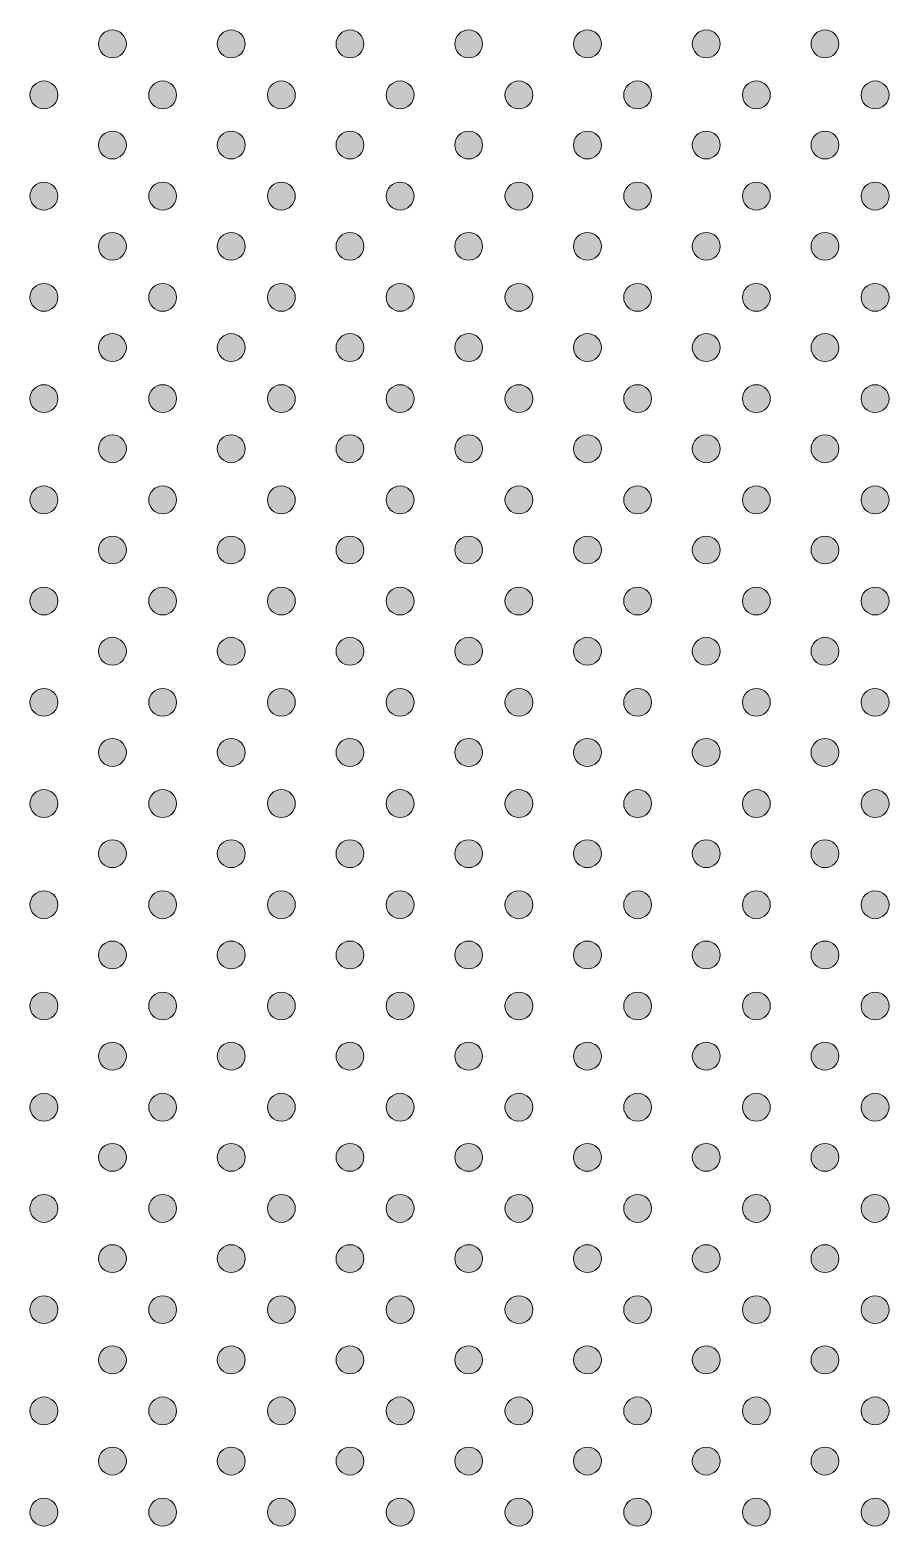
# Model space of a CAD drawing. Header units: millimetres. Extents: x 99 to 130, y -131 to 89.
# Drawn here: x 99.5 to 130.5, y -131.1 to -77.1 of the extents above; entities that cross this region are included whole.
import ezdxf

# ---------------------------------------------------------------- set-up
doc = ezdxf.new("R2010")
doc.units = ezdxf.units.MM
doc.header["$MEASUREMENT"] = 0
doc.layers.add('Livello 1', color=7, linetype='Continuous', lineweight=0)

msp = doc.modelspace()

# ---------------------------------------------------------------- hatches: boundary and pattern name
at = {"layer": 'Livello 1', "true_color": 0x000000, "transparency": 33554687}
h = msp.add_hatch(color=18, dxfattribs=at)
h.dxf.hatch_style = 2
edge = h.paths.add_edge_path()
edge.add_arc((102.454, -77.632), 0.502, 0, 360)
h = msp.add_hatch(color=18, dxfattribs=at)
h.dxf.hatch_style = 2
edge = h.paths.add_edge_path()
edge.add_arc((106.736, -77.632), 0.502, 0, 360)
h = msp.add_hatch(color=18, dxfattribs=at)
h.dxf.hatch_style = 2
edge = h.paths.add_edge_path()
edge.add_arc((111.018, -77.632), 0.502, 0, 360)
h = msp.add_hatch(color=18, dxfattribs=at)
h.dxf.hatch_style = 2
edge = h.paths.add_edge_path()
edge.add_arc((115.3, -77.632), 0.502, 0, 360)
h = msp.add_hatch(color=18, dxfattribs=at)
h.dxf.hatch_style = 2
edge = h.paths.add_edge_path()
edge.add_arc((119.583, -77.632), 0.502, 0, 360)
h = msp.add_hatch(color=18, dxfattribs=at)
h.dxf.hatch_style = 2
edge = h.paths.add_edge_path()
edge.add_arc((123.865, -77.632), 0.502, 0, 360)
h = msp.add_hatch(color=18, dxfattribs=at)
h.dxf.hatch_style = 2
edge = h.paths.add_edge_path()
edge.add_arc((128.147, -77.632), 0.502, 0, 360)
h = msp.add_hatch(color=18, dxfattribs=at)
h.dxf.hatch_style = 2
edge = h.paths.add_edge_path()
edge.add_arc((99.981, -79.474), 0.502, 0, 360)
h = msp.add_hatch(color=18, dxfattribs=at)
h.dxf.hatch_style = 2
edge = h.paths.add_edge_path()
edge.add_arc((104.263, -79.474), 0.502, 0, 360)
h = msp.add_hatch(color=18, dxfattribs=at)
h.dxf.hatch_style = 2
edge = h.paths.add_edge_path()
edge.add_arc((108.546, -79.474), 0.502, 0, 360)
h = msp.add_hatch(color=18, dxfattribs=at)
h.dxf.hatch_style = 2
edge = h.paths.add_edge_path()
edge.add_arc((112.828, -79.474), 0.502, 0, 360)
h = msp.add_hatch(color=18, dxfattribs=at)
h.dxf.hatch_style = 2
edge = h.paths.add_edge_path()
edge.add_arc((117.11, -79.474), 0.502, 0, 360)
h = msp.add_hatch(color=18, dxfattribs=at)
h.dxf.hatch_style = 2
edge = h.paths.add_edge_path()
edge.add_arc((121.392, -79.474), 0.502, 0, 360)
h = msp.add_hatch(color=18, dxfattribs=at)
h.dxf.hatch_style = 2
edge = h.paths.add_edge_path()
edge.add_arc((125.674, -79.474), 0.502, 0, 360)
h = msp.add_hatch(color=18, dxfattribs=at)
h.dxf.hatch_style = 2
edge = h.paths.add_edge_path()
edge.add_arc((129.956, -79.474), 0.502, 0, 360)
h = msp.add_hatch(color=18, dxfattribs=at)
h.dxf.hatch_style = 2
edge = h.paths.add_edge_path()
edge.add_arc((102.454, -81.283), 0.502, 0, 360)
h = msp.add_hatch(color=18, dxfattribs=at)
h.dxf.hatch_style = 2
edge = h.paths.add_edge_path()
edge.add_arc((106.736, -81.283), 0.502, 0, 360)
h = msp.add_hatch(color=18, dxfattribs=at)
h.dxf.hatch_style = 2
edge = h.paths.add_edge_path()
edge.add_arc((111.018, -81.283), 0.502, 0, 360)
h = msp.add_hatch(color=18, dxfattribs=at)
h.dxf.hatch_style = 2
edge = h.paths.add_edge_path()
edge.add_arc((115.3, -81.283), 0.502, 0, 360)
h = msp.add_hatch(color=18, dxfattribs=at)
h.dxf.hatch_style = 2
edge = h.paths.add_edge_path()
edge.add_arc((119.583, -81.283), 0.502, 0, 360)
h = msp.add_hatch(color=18, dxfattribs=at)
h.dxf.hatch_style = 2
edge = h.paths.add_edge_path()
edge.add_arc((123.865, -81.283), 0.502, 0, 360)
h = msp.add_hatch(color=18, dxfattribs=at)
h.dxf.hatch_style = 2
edge = h.paths.add_edge_path()
edge.add_arc((128.147, -81.283), 0.502, 0, 360)
h = msp.add_hatch(color=18, dxfattribs=at)
h.dxf.hatch_style = 2
edge = h.paths.add_edge_path()
edge.add_arc((99.981, -83.125), 0.502, 0, 360)
h = msp.add_hatch(color=18, dxfattribs=at)
h.dxf.hatch_style = 2
edge = h.paths.add_edge_path()
edge.add_arc((104.263, -83.125), 0.502, 0, 360)
h = msp.add_hatch(color=18, dxfattribs=at)
h.dxf.hatch_style = 2
edge = h.paths.add_edge_path()
edge.add_arc((108.546, -83.125), 0.502, 0, 360)
h = msp.add_hatch(color=18, dxfattribs=at)
h.dxf.hatch_style = 2
edge = h.paths.add_edge_path()
edge.add_arc((112.828, -83.125), 0.502, 0, 360)
h = msp.add_hatch(color=18, dxfattribs=at)
h.dxf.hatch_style = 2
edge = h.paths.add_edge_path()
edge.add_arc((117.11, -83.125), 0.502, 0, 360)
h = msp.add_hatch(color=18, dxfattribs=at)
h.dxf.hatch_style = 2
edge = h.paths.add_edge_path()
edge.add_arc((121.392, -83.125), 0.502, 0, 360)
h = msp.add_hatch(color=18, dxfattribs=at)
h.dxf.hatch_style = 2
edge = h.paths.add_edge_path()
edge.add_arc((125.674, -83.125), 0.502, 0, 360)
h = msp.add_hatch(color=18, dxfattribs=at)
h.dxf.hatch_style = 2
edge = h.paths.add_edge_path()
edge.add_arc((129.956, -83.125), 0.502, 0, 360)
h = msp.add_hatch(color=18, dxfattribs=at)
h.dxf.hatch_style = 2
edge = h.paths.add_edge_path()
edge.add_arc((102.454, -84.934), 0.502, 0, 360)
h = msp.add_hatch(color=18, dxfattribs=at)
h.dxf.hatch_style = 2
edge = h.paths.add_edge_path()
edge.add_arc((106.736, -84.934), 0.502, 0, 360)
h = msp.add_hatch(color=18, dxfattribs=at)
h.dxf.hatch_style = 2
edge = h.paths.add_edge_path()
edge.add_arc((111.018, -84.934), 0.502, 0, 360)
h = msp.add_hatch(color=18, dxfattribs=at)
h.dxf.hatch_style = 2
edge = h.paths.add_edge_path()
edge.add_arc((115.3, -84.934), 0.502, 0, 360)
h = msp.add_hatch(color=18, dxfattribs=at)
h.dxf.hatch_style = 2
edge = h.paths.add_edge_path()
edge.add_arc((119.583, -84.934), 0.502, 0, 360)
h = msp.add_hatch(color=18, dxfattribs=at)
h.dxf.hatch_style = 2
edge = h.paths.add_edge_path()
edge.add_arc((123.865, -84.934), 0.502, 0, 360)
h = msp.add_hatch(color=18, dxfattribs=at)
h.dxf.hatch_style = 2
edge = h.paths.add_edge_path()
edge.add_arc((128.147, -84.934), 0.502, 0, 360)
h = msp.add_hatch(color=18, dxfattribs=at)
h.dxf.hatch_style = 2
edge = h.paths.add_edge_path()
edge.add_arc((99.981, -86.776), 0.502, 0, 360)
h = msp.add_hatch(color=18, dxfattribs=at)
h.dxf.hatch_style = 2
edge = h.paths.add_edge_path()
edge.add_arc((104.263, -86.776), 0.502, 0, 360)
h = msp.add_hatch(color=18, dxfattribs=at)
h.dxf.hatch_style = 2
edge = h.paths.add_edge_path()
edge.add_arc((108.546, -86.776), 0.502, 0, 360)
h = msp.add_hatch(color=18, dxfattribs=at)
h.dxf.hatch_style = 2
edge = h.paths.add_edge_path()
edge.add_arc((112.828, -86.776), 0.502, 0, 360)
h = msp.add_hatch(color=18, dxfattribs=at)
h.dxf.hatch_style = 2
edge = h.paths.add_edge_path()
edge.add_arc((117.11, -86.776), 0.502, 0, 360)
h = msp.add_hatch(color=18, dxfattribs=at)
h.dxf.hatch_style = 2
edge = h.paths.add_edge_path()
edge.add_arc((121.392, -86.776), 0.502, 0, 360)
h = msp.add_hatch(color=18, dxfattribs=at)
h.dxf.hatch_style = 2
edge = h.paths.add_edge_path()
edge.add_arc((125.674, -86.776), 0.502, 0, 360)
h = msp.add_hatch(color=18, dxfattribs=at)
h.dxf.hatch_style = 2
edge = h.paths.add_edge_path()
edge.add_arc((129.956, -86.776), 0.502, 0, 360)
h = msp.add_hatch(color=18, dxfattribs=at)
h.dxf.hatch_style = 2
edge = h.paths.add_edge_path()
edge.add_arc((102.454, -88.585), 0.502, 0, 360)
h = msp.add_hatch(color=18, dxfattribs=at)
h.dxf.hatch_style = 2
edge = h.paths.add_edge_path()
edge.add_arc((106.736, -88.585), 0.502, 0, 360)
h = msp.add_hatch(color=18, dxfattribs=at)
h.dxf.hatch_style = 2
edge = h.paths.add_edge_path()
edge.add_arc((111.018, -88.585), 0.502, 0, 360)
h = msp.add_hatch(color=18, dxfattribs=at)
h.dxf.hatch_style = 2
edge = h.paths.add_edge_path()
edge.add_arc((115.3, -88.585), 0.502, 0, 360)
h = msp.add_hatch(color=18, dxfattribs=at)
h.dxf.hatch_style = 2
edge = h.paths.add_edge_path()
edge.add_arc((119.583, -88.585), 0.502, 0, 360)
h = msp.add_hatch(color=18, dxfattribs=at)
h.dxf.hatch_style = 2
edge = h.paths.add_edge_path()
edge.add_arc((123.865, -88.585), 0.502, 0, 360)
h = msp.add_hatch(color=18, dxfattribs=at)
h.dxf.hatch_style = 2
edge = h.paths.add_edge_path()
edge.add_arc((128.147, -88.585), 0.502, 0, 360)
h = msp.add_hatch(color=18, dxfattribs=at)
h.dxf.hatch_style = 2
edge = h.paths.add_edge_path()
edge.add_arc((99.981, -90.427), 0.502, 0, 360)
h = msp.add_hatch(color=18, dxfattribs=at)
h.dxf.hatch_style = 2
edge = h.paths.add_edge_path()
edge.add_arc((104.263, -90.427), 0.502, 0, 360)
h = msp.add_hatch(color=18, dxfattribs=at)
h.dxf.hatch_style = 2
edge = h.paths.add_edge_path()
edge.add_arc((108.546, -90.427), 0.502, 0, 360)
h = msp.add_hatch(color=18, dxfattribs=at)
h.dxf.hatch_style = 2
edge = h.paths.add_edge_path()
edge.add_arc((112.828, -90.427), 0.502, 0, 360)
h = msp.add_hatch(color=18, dxfattribs=at)
h.dxf.hatch_style = 2
edge = h.paths.add_edge_path()
edge.add_arc((117.11, -90.427), 0.502, 0, 360)
h = msp.add_hatch(color=18, dxfattribs=at)
h.dxf.hatch_style = 2
edge = h.paths.add_edge_path()
edge.add_arc((121.392, -90.427), 0.502, 0, 360)
h = msp.add_hatch(color=18, dxfattribs=at)
h.dxf.hatch_style = 2
edge = h.paths.add_edge_path()
edge.add_arc((125.674, -90.427), 0.502, 0, 360)
h = msp.add_hatch(color=18, dxfattribs=at)
h.dxf.hatch_style = 2
edge = h.paths.add_edge_path()
edge.add_arc((129.956, -90.427), 0.502, 0, 360)
h = msp.add_hatch(color=18, dxfattribs=at)
h.dxf.hatch_style = 2
edge = h.paths.add_edge_path()
edge.add_arc((102.454, -92.236), 0.502, 0, 360)
h = msp.add_hatch(color=18, dxfattribs=at)
h.dxf.hatch_style = 2
edge = h.paths.add_edge_path()
edge.add_arc((106.736, -92.236), 0.502, 0, 360)
h = msp.add_hatch(color=18, dxfattribs=at)
h.dxf.hatch_style = 2
edge = h.paths.add_edge_path()
edge.add_arc((111.018, -92.236), 0.502, 0, 360)
h = msp.add_hatch(color=18, dxfattribs=at)
h.dxf.hatch_style = 2
edge = h.paths.add_edge_path()
edge.add_arc((115.3, -92.236), 0.502, 0, 360)
h = msp.add_hatch(color=18, dxfattribs=at)
h.dxf.hatch_style = 2
edge = h.paths.add_edge_path()
edge.add_arc((119.583, -92.236), 0.502, 0, 360)
h = msp.add_hatch(color=18, dxfattribs=at)
h.dxf.hatch_style = 2
edge = h.paths.add_edge_path()
edge.add_arc((123.865, -92.236), 0.502, 0, 360)
h = msp.add_hatch(color=18, dxfattribs=at)
h.dxf.hatch_style = 2
edge = h.paths.add_edge_path()
edge.add_arc((128.147, -92.236), 0.502, 0, 360)
h = msp.add_hatch(color=18, dxfattribs=at)
h.dxf.hatch_style = 2
edge = h.paths.add_edge_path()
edge.add_arc((99.981, -94.078), 0.502, 0, 360)
h = msp.add_hatch(color=18, dxfattribs=at)
h.dxf.hatch_style = 2
edge = h.paths.add_edge_path()
edge.add_arc((104.263, -94.078), 0.502, 0, 360)
h = msp.add_hatch(color=18, dxfattribs=at)
h.dxf.hatch_style = 2
edge = h.paths.add_edge_path()
edge.add_arc((108.546, -94.078), 0.502, 0, 360)
h = msp.add_hatch(color=18, dxfattribs=at)
h.dxf.hatch_style = 2
edge = h.paths.add_edge_path()
edge.add_arc((112.828, -94.078), 0.502, 0, 360)
h = msp.add_hatch(color=18, dxfattribs=at)
h.dxf.hatch_style = 2
edge = h.paths.add_edge_path()
edge.add_arc((117.11, -94.078), 0.502, 0, 360)
h = msp.add_hatch(color=18, dxfattribs=at)
h.dxf.hatch_style = 2
edge = h.paths.add_edge_path()
edge.add_arc((121.392, -94.078), 0.502, 0, 360)
h = msp.add_hatch(color=18, dxfattribs=at)
h.dxf.hatch_style = 2
edge = h.paths.add_edge_path()
edge.add_arc((125.674, -94.078), 0.502, 0, 360)
h = msp.add_hatch(color=18, dxfattribs=at)
h.dxf.hatch_style = 2
edge = h.paths.add_edge_path()
edge.add_arc((129.956, -94.078), 0.502, 0, 360)
h = msp.add_hatch(color=18, dxfattribs=at)
h.dxf.hatch_style = 2
edge = h.paths.add_edge_path()
edge.add_arc((102.454, -95.887), 0.502, 0, 360)
h = msp.add_hatch(color=18, dxfattribs=at)
h.dxf.hatch_style = 2
edge = h.paths.add_edge_path()
edge.add_arc((106.736, -95.887), 0.502, 0, 360)
h = msp.add_hatch(color=18, dxfattribs=at)
h.dxf.hatch_style = 2
edge = h.paths.add_edge_path()
edge.add_arc((111.018, -95.887), 0.502, 0, 360)
h = msp.add_hatch(color=18, dxfattribs=at)
h.dxf.hatch_style = 2
edge = h.paths.add_edge_path()
edge.add_arc((115.3, -95.887), 0.502, 0, 360)
h = msp.add_hatch(color=18, dxfattribs=at)
h.dxf.hatch_style = 2
edge = h.paths.add_edge_path()
edge.add_arc((119.583, -95.887), 0.502, 0, 360)
h = msp.add_hatch(color=18, dxfattribs=at)
h.dxf.hatch_style = 2
edge = h.paths.add_edge_path()
edge.add_arc((123.865, -95.887), 0.502, 0, 360)
h = msp.add_hatch(color=18, dxfattribs=at)
h.dxf.hatch_style = 2
edge = h.paths.add_edge_path()
edge.add_arc((128.147, -95.887), 0.502, 0, 360)
h = msp.add_hatch(color=18, dxfattribs=at)
h.dxf.hatch_style = 2
edge = h.paths.add_edge_path()
edge.add_arc((99.981, -97.729), 0.502, 0, 360)
h = msp.add_hatch(color=18, dxfattribs=at)
h.dxf.hatch_style = 2
edge = h.paths.add_edge_path()
edge.add_arc((104.263, -97.729), 0.502, 0, 360)
h = msp.add_hatch(color=18, dxfattribs=at)
h.dxf.hatch_style = 2
edge = h.paths.add_edge_path()
edge.add_arc((108.546, -97.729), 0.502, 0, 360)
h = msp.add_hatch(color=18, dxfattribs=at)
h.dxf.hatch_style = 2
edge = h.paths.add_edge_path()
edge.add_arc((112.828, -97.729), 0.502, 0, 360)
h = msp.add_hatch(color=18, dxfattribs=at)
h.dxf.hatch_style = 2
edge = h.paths.add_edge_path()
edge.add_arc((117.11, -97.729), 0.502, 0, 360)
h = msp.add_hatch(color=18, dxfattribs=at)
h.dxf.hatch_style = 2
edge = h.paths.add_edge_path()
edge.add_arc((121.392, -97.729), 0.502, 0, 360)
h = msp.add_hatch(color=18, dxfattribs=at)
h.dxf.hatch_style = 2
edge = h.paths.add_edge_path()
edge.add_arc((125.674, -97.729), 0.502, 0, 360)
h = msp.add_hatch(color=18, dxfattribs=at)
h.dxf.hatch_style = 2
edge = h.paths.add_edge_path()
edge.add_arc((129.956, -97.729), 0.502, 0, 360)
h = msp.add_hatch(color=18, dxfattribs=at)
h.dxf.hatch_style = 2
edge = h.paths.add_edge_path()
edge.add_arc((102.454, -99.538), 0.502, 0, 360)
h = msp.add_hatch(color=18, dxfattribs=at)
h.dxf.hatch_style = 2
edge = h.paths.add_edge_path()
edge.add_arc((106.736, -99.538), 0.502, 0, 360)
h = msp.add_hatch(color=18, dxfattribs=at)
h.dxf.hatch_style = 2
edge = h.paths.add_edge_path()
edge.add_arc((111.018, -99.538), 0.502, 0, 360)
h = msp.add_hatch(color=18, dxfattribs=at)
h.dxf.hatch_style = 2
edge = h.paths.add_edge_path()
edge.add_arc((115.3, -99.538), 0.502, 0, 360)
h = msp.add_hatch(color=18, dxfattribs=at)
h.dxf.hatch_style = 2
edge = h.paths.add_edge_path()
edge.add_arc((119.583, -99.538), 0.502, 0, 360)
h = msp.add_hatch(color=18, dxfattribs=at)
h.dxf.hatch_style = 2
edge = h.paths.add_edge_path()
edge.add_arc((123.865, -99.538), 0.502, 0, 360)
h = msp.add_hatch(color=18, dxfattribs=at)
h.dxf.hatch_style = 2
edge = h.paths.add_edge_path()
edge.add_arc((128.147, -99.538), 0.502, 0, 360)
h = msp.add_hatch(color=18, dxfattribs=at)
h.dxf.hatch_style = 2
edge = h.paths.add_edge_path()
edge.add_arc((99.981, -101.38), 0.502, 0, 360)
h = msp.add_hatch(color=18, dxfattribs=at)
h.dxf.hatch_style = 2
edge = h.paths.add_edge_path()
edge.add_arc((104.263, -101.38), 0.502, 0, 360)
h = msp.add_hatch(color=18, dxfattribs=at)
h.dxf.hatch_style = 2
edge = h.paths.add_edge_path()
edge.add_arc((108.546, -101.38), 0.502, 0, 360)
h = msp.add_hatch(color=18, dxfattribs=at)
h.dxf.hatch_style = 2
edge = h.paths.add_edge_path()
edge.add_arc((112.828, -101.38), 0.502, 0, 360)
h = msp.add_hatch(color=18, dxfattribs=at)
h.dxf.hatch_style = 2
edge = h.paths.add_edge_path()
edge.add_arc((117.11, -101.38), 0.502, 0, 360)
h = msp.add_hatch(color=18, dxfattribs=at)
h.dxf.hatch_style = 2
edge = h.paths.add_edge_path()
edge.add_arc((121.392, -101.38), 0.502, 0, 360)
h = msp.add_hatch(color=18, dxfattribs=at)
h.dxf.hatch_style = 2
edge = h.paths.add_edge_path()
edge.add_arc((125.674, -101.38), 0.502, 0, 360)
h = msp.add_hatch(color=18, dxfattribs=at)
h.dxf.hatch_style = 2
edge = h.paths.add_edge_path()
edge.add_arc((129.956, -101.38), 0.502, 0, 360)
h = msp.add_hatch(color=18, dxfattribs=at)
h.dxf.hatch_style = 2
edge = h.paths.add_edge_path()
edge.add_arc((102.454, -103.189), 0.502, 0, 360)
h = msp.add_hatch(color=18, dxfattribs=at)
h.dxf.hatch_style = 2
edge = h.paths.add_edge_path()
edge.add_arc((106.736, -103.189), 0.502, 0, 360)
h = msp.add_hatch(color=18, dxfattribs=at)
h.dxf.hatch_style = 2
edge = h.paths.add_edge_path()
edge.add_arc((111.018, -103.189), 0.502, 0, 360)
h = msp.add_hatch(color=18, dxfattribs=at)
h.dxf.hatch_style = 2
edge = h.paths.add_edge_path()
edge.add_arc((115.3, -103.189), 0.502, 0, 360)
h = msp.add_hatch(color=18, dxfattribs=at)
h.dxf.hatch_style = 2
edge = h.paths.add_edge_path()
edge.add_arc((119.583, -103.189), 0.502, 0, 360)
h = msp.add_hatch(color=18, dxfattribs=at)
h.dxf.hatch_style = 2
edge = h.paths.add_edge_path()
edge.add_arc((123.865, -103.189), 0.502, 0, 360)
h = msp.add_hatch(color=18, dxfattribs=at)
h.dxf.hatch_style = 2
edge = h.paths.add_edge_path()
edge.add_arc((128.147, -103.189), 0.502, 0, 360)
h = msp.add_hatch(color=18, dxfattribs=at)
h.dxf.hatch_style = 2
edge = h.paths.add_edge_path()
edge.add_arc((99.981, -105.031), 0.502, 0, 360)
h = msp.add_hatch(color=18, dxfattribs=at)
h.dxf.hatch_style = 2
edge = h.paths.add_edge_path()
edge.add_arc((104.263, -105.031), 0.502, 0, 360)
h = msp.add_hatch(color=18, dxfattribs=at)
h.dxf.hatch_style = 2
edge = h.paths.add_edge_path()
edge.add_arc((108.546, -105.031), 0.502, 0, 360)
h = msp.add_hatch(color=18, dxfattribs=at)
h.dxf.hatch_style = 2
edge = h.paths.add_edge_path()
edge.add_arc((112.828, -105.031), 0.502, 0, 360)
h = msp.add_hatch(color=18, dxfattribs=at)
h.dxf.hatch_style = 2
edge = h.paths.add_edge_path()
edge.add_arc((117.11, -105.031), 0.502, 0, 360)
h = msp.add_hatch(color=18, dxfattribs=at)
h.dxf.hatch_style = 2
edge = h.paths.add_edge_path()
edge.add_arc((121.392, -105.031), 0.502, 0, 360)
h = msp.add_hatch(color=18, dxfattribs=at)
h.dxf.hatch_style = 2
edge = h.paths.add_edge_path()
edge.add_arc((125.674, -105.031), 0.502, 0, 360)
h = msp.add_hatch(color=18, dxfattribs=at)
h.dxf.hatch_style = 2
edge = h.paths.add_edge_path()
edge.add_arc((129.956, -105.031), 0.502, 0, 360)
h = msp.add_hatch(color=18, dxfattribs=at)
h.dxf.hatch_style = 2
edge = h.paths.add_edge_path()
edge.add_arc((102.454, -106.84), 0.502, 0, 360)
h = msp.add_hatch(color=18, dxfattribs=at)
h.dxf.hatch_style = 2
edge = h.paths.add_edge_path()
edge.add_arc((106.736, -106.84), 0.502, 0, 360)
h = msp.add_hatch(color=18, dxfattribs=at)
h.dxf.hatch_style = 2
edge = h.paths.add_edge_path()
edge.add_arc((111.018, -106.84), 0.502, 0, 360)
h = msp.add_hatch(color=18, dxfattribs=at)
h.dxf.hatch_style = 2
edge = h.paths.add_edge_path()
edge.add_arc((115.3, -106.84), 0.502, 0, 360)
h = msp.add_hatch(color=18, dxfattribs=at)
h.dxf.hatch_style = 2
edge = h.paths.add_edge_path()
edge.add_arc((119.583, -106.84), 0.502, 0, 360)
h = msp.add_hatch(color=18, dxfattribs=at)
h.dxf.hatch_style = 2
edge = h.paths.add_edge_path()
edge.add_arc((123.865, -106.84), 0.502, 0, 360)
h = msp.add_hatch(color=18, dxfattribs=at)
h.dxf.hatch_style = 2
edge = h.paths.add_edge_path()
edge.add_arc((128.147, -106.84), 0.502, 0, 360)
h = msp.add_hatch(color=18, dxfattribs=at)
h.dxf.hatch_style = 2
edge = h.paths.add_edge_path()
edge.add_arc((99.981, -108.682), 0.502, 0, 360)
h = msp.add_hatch(color=18, dxfattribs=at)
h.dxf.hatch_style = 2
edge = h.paths.add_edge_path()
edge.add_arc((104.263, -108.682), 0.502, 0, 360)
h = msp.add_hatch(color=18, dxfattribs=at)
h.dxf.hatch_style = 2
edge = h.paths.add_edge_path()
edge.add_arc((108.546, -108.682), 0.502, 0, 360)
h = msp.add_hatch(color=18, dxfattribs=at)
h.dxf.hatch_style = 2
edge = h.paths.add_edge_path()
edge.add_arc((112.828, -108.682), 0.502, 0, 360)
h = msp.add_hatch(color=18, dxfattribs=at)
h.dxf.hatch_style = 2
edge = h.paths.add_edge_path()
edge.add_arc((117.11, -108.682), 0.502, 0, 360)
h = msp.add_hatch(color=18, dxfattribs=at)
h.dxf.hatch_style = 2
edge = h.paths.add_edge_path()
edge.add_arc((121.392, -108.682), 0.502, 0, 360)
h = msp.add_hatch(color=18, dxfattribs=at)
h.dxf.hatch_style = 2
edge = h.paths.add_edge_path()
edge.add_arc((125.674, -108.682), 0.502, 0, 360)
h = msp.add_hatch(color=18, dxfattribs=at)
h.dxf.hatch_style = 2
edge = h.paths.add_edge_path()
edge.add_arc((129.956, -108.682), 0.502, 0, 360)
h = msp.add_hatch(color=18, dxfattribs=at)
h.dxf.hatch_style = 2
edge = h.paths.add_edge_path()
edge.add_arc((102.454, -110.491), 0.502, 0, 360)
h = msp.add_hatch(color=18, dxfattribs=at)
h.dxf.hatch_style = 2
edge = h.paths.add_edge_path()
edge.add_arc((106.736, -110.491), 0.502, 0, 360)
h = msp.add_hatch(color=18, dxfattribs=at)
h.dxf.hatch_style = 2
edge = h.paths.add_edge_path()
edge.add_arc((111.018, -110.491), 0.502, 0, 360)
h = msp.add_hatch(color=18, dxfattribs=at)
h.dxf.hatch_style = 2
edge = h.paths.add_edge_path()
edge.add_arc((115.3, -110.491), 0.502, 0, 360)
h = msp.add_hatch(color=18, dxfattribs=at)
h.dxf.hatch_style = 2
edge = h.paths.add_edge_path()
edge.add_arc((119.583, -110.491), 0.502, 0, 360)
h = msp.add_hatch(color=18, dxfattribs=at)
h.dxf.hatch_style = 2
edge = h.paths.add_edge_path()
edge.add_arc((123.865, -110.491), 0.502, 0, 360)
h = msp.add_hatch(color=18, dxfattribs=at)
h.dxf.hatch_style = 2
edge = h.paths.add_edge_path()
edge.add_arc((128.147, -110.491), 0.502, 0, 360)
h = msp.add_hatch(color=18, dxfattribs=at)
h.dxf.hatch_style = 2
edge = h.paths.add_edge_path()
edge.add_arc((99.981, -112.333), 0.502, 0, 360)
h = msp.add_hatch(color=18, dxfattribs=at)
h.dxf.hatch_style = 2
edge = h.paths.add_edge_path()
edge.add_arc((104.263, -112.333), 0.502, 0, 360)
h = msp.add_hatch(color=18, dxfattribs=at)
h.dxf.hatch_style = 2
edge = h.paths.add_edge_path()
edge.add_arc((108.546, -112.333), 0.502, 0, 360)
h = msp.add_hatch(color=18, dxfattribs=at)
h.dxf.hatch_style = 2
edge = h.paths.add_edge_path()
edge.add_arc((112.828, -112.333), 0.502, 0, 360)
h = msp.add_hatch(color=18, dxfattribs=at)
h.dxf.hatch_style = 2
edge = h.paths.add_edge_path()
edge.add_arc((117.11, -112.333), 0.502, 0, 360)
h = msp.add_hatch(color=18, dxfattribs=at)
h.dxf.hatch_style = 2
edge = h.paths.add_edge_path()
edge.add_arc((121.392, -112.333), 0.502, 0, 360)
h = msp.add_hatch(color=18, dxfattribs=at)
h.dxf.hatch_style = 2
edge = h.paths.add_edge_path()
edge.add_arc((125.674, -112.333), 0.502, 0, 360)
h = msp.add_hatch(color=18, dxfattribs=at)
h.dxf.hatch_style = 2
edge = h.paths.add_edge_path()
edge.add_arc((129.956, -112.333), 0.502, 0, 360)
h = msp.add_hatch(color=18, dxfattribs=at)
h.dxf.hatch_style = 2
edge = h.paths.add_edge_path()
edge.add_arc((102.454, -114.142), 0.502, 0, 360)
h = msp.add_hatch(color=18, dxfattribs=at)
h.dxf.hatch_style = 2
edge = h.paths.add_edge_path()
edge.add_arc((106.736, -114.142), 0.502, 0, 360)
h = msp.add_hatch(color=18, dxfattribs=at)
h.dxf.hatch_style = 2
edge = h.paths.add_edge_path()
edge.add_arc((111.018, -114.142), 0.502, 0, 360)
h = msp.add_hatch(color=18, dxfattribs=at)
h.dxf.hatch_style = 2
edge = h.paths.add_edge_path()
edge.add_arc((115.3, -114.142), 0.502, 0, 360)
h = msp.add_hatch(color=18, dxfattribs=at)
h.dxf.hatch_style = 2
edge = h.paths.add_edge_path()
edge.add_arc((119.583, -114.142), 0.502, 0, 360)
h = msp.add_hatch(color=18, dxfattribs=at)
h.dxf.hatch_style = 2
edge = h.paths.add_edge_path()
edge.add_arc((123.865, -114.142), 0.502, 0, 360)
h = msp.add_hatch(color=18, dxfattribs=at)
h.dxf.hatch_style = 2
edge = h.paths.add_edge_path()
edge.add_arc((128.147, -114.142), 0.502, 0, 360)
h = msp.add_hatch(color=18, dxfattribs=at)
h.dxf.hatch_style = 2
edge = h.paths.add_edge_path()
edge.add_arc((99.981, -115.983), 0.502, 0, 360)
h = msp.add_hatch(color=18, dxfattribs=at)
h.dxf.hatch_style = 2
edge = h.paths.add_edge_path()
edge.add_arc((104.263, -115.983), 0.502, 0, 360)
h = msp.add_hatch(color=18, dxfattribs=at)
h.dxf.hatch_style = 2
edge = h.paths.add_edge_path()
edge.add_arc((108.546, -115.983), 0.502, 0, 360)
h = msp.add_hatch(color=18, dxfattribs=at)
h.dxf.hatch_style = 2
edge = h.paths.add_edge_path()
edge.add_arc((112.828, -115.983), 0.502, 0, 360)
h = msp.add_hatch(color=18, dxfattribs=at)
h.dxf.hatch_style = 2
edge = h.paths.add_edge_path()
edge.add_arc((117.11, -115.983), 0.502, 0, 360)
h = msp.add_hatch(color=18, dxfattribs=at)
h.dxf.hatch_style = 2
edge = h.paths.add_edge_path()
edge.add_arc((121.392, -115.983), 0.502, 0, 360)
h = msp.add_hatch(color=18, dxfattribs=at)
h.dxf.hatch_style = 2
edge = h.paths.add_edge_path()
edge.add_arc((125.674, -115.983), 0.502, 0, 360)
h = msp.add_hatch(color=18, dxfattribs=at)
h.dxf.hatch_style = 2
edge = h.paths.add_edge_path()
edge.add_arc((129.956, -115.983), 0.502, 0, 360)
h = msp.add_hatch(color=18, dxfattribs=at)
h.dxf.hatch_style = 2
edge = h.paths.add_edge_path()
edge.add_arc((102.454, -117.793), 0.502, 0, 360)
h = msp.add_hatch(color=18, dxfattribs=at)
h.dxf.hatch_style = 2
edge = h.paths.add_edge_path()
edge.add_arc((106.736, -117.793), 0.502, 0, 360)
h = msp.add_hatch(color=18, dxfattribs=at)
h.dxf.hatch_style = 2
edge = h.paths.add_edge_path()
edge.add_arc((111.018, -117.793), 0.502, 0, 360)
h = msp.add_hatch(color=18, dxfattribs=at)
h.dxf.hatch_style = 2
edge = h.paths.add_edge_path()
edge.add_arc((115.3, -117.793), 0.502, 0, 360)
h = msp.add_hatch(color=18, dxfattribs=at)
h.dxf.hatch_style = 2
edge = h.paths.add_edge_path()
edge.add_arc((119.583, -117.793), 0.502, 0, 360)
h = msp.add_hatch(color=18, dxfattribs=at)
h.dxf.hatch_style = 2
edge = h.paths.add_edge_path()
edge.add_arc((123.865, -117.793), 0.502, 0, 360)
h = msp.add_hatch(color=18, dxfattribs=at)
h.dxf.hatch_style = 2
edge = h.paths.add_edge_path()
edge.add_arc((128.147, -117.793), 0.502, 0, 360)
h = msp.add_hatch(color=18, dxfattribs=at)
h.dxf.hatch_style = 2
edge = h.paths.add_edge_path()
edge.add_arc((99.981, -119.634), 0.502, 0, 360)
h = msp.add_hatch(color=18, dxfattribs=at)
h.dxf.hatch_style = 2
edge = h.paths.add_edge_path()
edge.add_arc((104.263, -119.634), 0.502, 0, 360)
h = msp.add_hatch(color=18, dxfattribs=at)
h.dxf.hatch_style = 2
edge = h.paths.add_edge_path()
edge.add_arc((108.546, -119.634), 0.502, 0, 360)
h = msp.add_hatch(color=18, dxfattribs=at)
h.dxf.hatch_style = 2
edge = h.paths.add_edge_path()
edge.add_arc((112.828, -119.634), 0.502, 0, 360)
h = msp.add_hatch(color=18, dxfattribs=at)
h.dxf.hatch_style = 2
edge = h.paths.add_edge_path()
edge.add_arc((117.11, -119.634), 0.502, 0, 360)
h = msp.add_hatch(color=18, dxfattribs=at)
h.dxf.hatch_style = 2
edge = h.paths.add_edge_path()
edge.add_arc((121.392, -119.634), 0.502, 0, 360)
h = msp.add_hatch(color=18, dxfattribs=at)
h.dxf.hatch_style = 2
edge = h.paths.add_edge_path()
edge.add_arc((125.674, -119.634), 0.502, 0, 360)
h = msp.add_hatch(color=18, dxfattribs=at)
h.dxf.hatch_style = 2
edge = h.paths.add_edge_path()
edge.add_arc((129.956, -119.634), 0.502, 0, 360)
h = msp.add_hatch(color=18, dxfattribs=at)
h.dxf.hatch_style = 2
edge = h.paths.add_edge_path()
edge.add_arc((102.454, -121.444), 0.502, 0, 360)
h = msp.add_hatch(color=18, dxfattribs=at)
h.dxf.hatch_style = 2
edge = h.paths.add_edge_path()
edge.add_arc((106.736, -121.444), 0.502, 0, 360)
h = msp.add_hatch(color=18, dxfattribs=at)
h.dxf.hatch_style = 2
edge = h.paths.add_edge_path()
edge.add_arc((111.018, -121.444), 0.502, 0, 360)
h = msp.add_hatch(color=18, dxfattribs=at)
h.dxf.hatch_style = 2
edge = h.paths.add_edge_path()
edge.add_arc((115.3, -121.444), 0.502, 0, 360)
h = msp.add_hatch(color=18, dxfattribs=at)
h.dxf.hatch_style = 2
edge = h.paths.add_edge_path()
edge.add_arc((119.583, -121.444), 0.502, 0, 360)
h = msp.add_hatch(color=18, dxfattribs=at)
h.dxf.hatch_style = 2
edge = h.paths.add_edge_path()
edge.add_arc((123.865, -121.444), 0.502, 0, 360)
h = msp.add_hatch(color=18, dxfattribs=at)
h.dxf.hatch_style = 2
edge = h.paths.add_edge_path()
edge.add_arc((128.147, -121.444), 0.502, 0, 360)
h = msp.add_hatch(color=18, dxfattribs=at)
h.dxf.hatch_style = 2
edge = h.paths.add_edge_path()
edge.add_arc((99.981, -123.285), 0.502, 0, 360)
h = msp.add_hatch(color=18, dxfattribs=at)
h.dxf.hatch_style = 2
edge = h.paths.add_edge_path()
edge.add_arc((104.263, -123.285), 0.502, 0, 360)
h = msp.add_hatch(color=18, dxfattribs=at)
h.dxf.hatch_style = 2
edge = h.paths.add_edge_path()
edge.add_arc((108.546, -123.285), 0.502, 0, 360)
h = msp.add_hatch(color=18, dxfattribs=at)
h.dxf.hatch_style = 2
edge = h.paths.add_edge_path()
edge.add_arc((112.828, -123.285), 0.502, 0, 360)
h = msp.add_hatch(color=18, dxfattribs=at)
h.dxf.hatch_style = 2
edge = h.paths.add_edge_path()
edge.add_arc((117.11, -123.285), 0.502, 0, 360)
h = msp.add_hatch(color=18, dxfattribs=at)
h.dxf.hatch_style = 2
edge = h.paths.add_edge_path()
edge.add_arc((121.392, -123.285), 0.502, 0, 360)
h = msp.add_hatch(color=18, dxfattribs=at)
h.dxf.hatch_style = 2
edge = h.paths.add_edge_path()
edge.add_arc((125.674, -123.285), 0.502, 0, 360)
h = msp.add_hatch(color=18, dxfattribs=at)
h.dxf.hatch_style = 2
edge = h.paths.add_edge_path()
edge.add_arc((129.956, -123.285), 0.502, 0, 360)
h = msp.add_hatch(color=18, dxfattribs=at)
h.dxf.hatch_style = 2
edge = h.paths.add_edge_path()
edge.add_arc((102.454, -125.095), 0.502, 0, 360)
h = msp.add_hatch(color=18, dxfattribs=at)
h.dxf.hatch_style = 2
edge = h.paths.add_edge_path()
edge.add_arc((106.736, -125.095), 0.502, 0, 360)
h = msp.add_hatch(color=18, dxfattribs=at)
h.dxf.hatch_style = 2
edge = h.paths.add_edge_path()
edge.add_arc((111.018, -125.095), 0.502, 0, 360)
h = msp.add_hatch(color=18, dxfattribs=at)
h.dxf.hatch_style = 2
edge = h.paths.add_edge_path()
edge.add_arc((115.3, -125.095), 0.502, 0, 360)
h = msp.add_hatch(color=18, dxfattribs=at)
h.dxf.hatch_style = 2
edge = h.paths.add_edge_path()
edge.add_arc((119.583, -125.095), 0.502, 0, 360)
h = msp.add_hatch(color=18, dxfattribs=at)
h.dxf.hatch_style = 2
edge = h.paths.add_edge_path()
edge.add_arc((123.865, -125.095), 0.502, 0, 360)
h = msp.add_hatch(color=18, dxfattribs=at)
h.dxf.hatch_style = 2
edge = h.paths.add_edge_path()
edge.add_arc((128.147, -125.095), 0.502, 0, 360)
h = msp.add_hatch(color=18, dxfattribs=at)
h.dxf.hatch_style = 2
edge = h.paths.add_edge_path()
edge.add_arc((99.981, -126.936), 0.502, 0, 360)
h = msp.add_hatch(color=18, dxfattribs=at)
h.dxf.hatch_style = 2
edge = h.paths.add_edge_path()
edge.add_arc((104.263, -126.936), 0.502, 0, 360)
h = msp.add_hatch(color=18, dxfattribs=at)
h.dxf.hatch_style = 2
edge = h.paths.add_edge_path()
edge.add_arc((108.546, -126.936), 0.502, 0, 360)
h = msp.add_hatch(color=18, dxfattribs=at)
h.dxf.hatch_style = 2
edge = h.paths.add_edge_path()
edge.add_arc((112.828, -126.936), 0.502, 0, 360)
h = msp.add_hatch(color=18, dxfattribs=at)
h.dxf.hatch_style = 2
edge = h.paths.add_edge_path()
edge.add_arc((117.11, -126.936), 0.502, 0, 360)
h = msp.add_hatch(color=18, dxfattribs=at)
h.dxf.hatch_style = 2
edge = h.paths.add_edge_path()
edge.add_arc((121.392, -126.936), 0.502, 0, 360)
h = msp.add_hatch(color=18, dxfattribs=at)
h.dxf.hatch_style = 2
edge = h.paths.add_edge_path()
edge.add_arc((125.674, -126.936), 0.502, 0, 360)
h = msp.add_hatch(color=18, dxfattribs=at)
h.dxf.hatch_style = 2
edge = h.paths.add_edge_path()
edge.add_arc((129.956, -126.936), 0.502, 0, 360)
h = msp.add_hatch(color=18, dxfattribs=at)
h.dxf.hatch_style = 2
edge = h.paths.add_edge_path()
edge.add_arc((102.454, -128.746), 0.502, 0, 360)
h = msp.add_hatch(color=18, dxfattribs=at)
h.dxf.hatch_style = 2
edge = h.paths.add_edge_path()
edge.add_arc((106.736, -128.746), 0.502, 0, 360)
h = msp.add_hatch(color=18, dxfattribs=at)
h.dxf.hatch_style = 2
edge = h.paths.add_edge_path()
edge.add_arc((111.018, -128.746), 0.502, 0, 360)
h = msp.add_hatch(color=18, dxfattribs=at)
h.dxf.hatch_style = 2
edge = h.paths.add_edge_path()
edge.add_arc((115.3, -128.746), 0.502, 0, 360)
h = msp.add_hatch(color=18, dxfattribs=at)
h.dxf.hatch_style = 2
edge = h.paths.add_edge_path()
edge.add_arc((119.583, -128.746), 0.502, 0, 360)
h = msp.add_hatch(color=18, dxfattribs=at)
h.dxf.hatch_style = 2
edge = h.paths.add_edge_path()
edge.add_arc((123.865, -128.746), 0.502, 0, 360)
h = msp.add_hatch(color=18, dxfattribs=at)
h.dxf.hatch_style = 2
edge = h.paths.add_edge_path()
edge.add_arc((128.147, -128.746), 0.502, 0, 360)
h = msp.add_hatch(color=18, dxfattribs=at)
h.dxf.hatch_style = 2
edge = h.paths.add_edge_path()
edge.add_arc((99.981, -130.587), 0.502, 0, 360)
h = msp.add_hatch(color=18, dxfattribs=at)
h.dxf.hatch_style = 2
edge = h.paths.add_edge_path()
edge.add_arc((104.263, -130.587), 0.502, 0, 360)
h = msp.add_hatch(color=18, dxfattribs=at)
h.dxf.hatch_style = 2
edge = h.paths.add_edge_path()
edge.add_arc((108.546, -130.587), 0.502, 0, 360)
h = msp.add_hatch(color=18, dxfattribs=at)
h.dxf.hatch_style = 2
edge = h.paths.add_edge_path()
edge.add_arc((112.828, -130.587), 0.502, 0, 360)
h = msp.add_hatch(color=18, dxfattribs=at)
h.dxf.hatch_style = 2
edge = h.paths.add_edge_path()
edge.add_arc((117.11, -130.587), 0.502, 0, 360)
h = msp.add_hatch(color=18, dxfattribs=at)
h.dxf.hatch_style = 2
edge = h.paths.add_edge_path()
edge.add_arc((121.392, -130.587), 0.502, 0, 360)
h = msp.add_hatch(color=18, dxfattribs=at)
h.dxf.hatch_style = 2
edge = h.paths.add_edge_path()
edge.add_arc((125.674, -130.587), 0.502, 0, 360)
h = msp.add_hatch(color=18, dxfattribs=at)
h.dxf.hatch_style = 2
edge = h.paths.add_edge_path()
edge.add_arc((129.956, -130.587), 0.502, 0, 360)

# ---------------------------------------------------------------- linework, layer by layer
at = {"layer": 'Livello 1'}
for centre in [(102.454, -77.632), (106.736, -77.632), (111.018, -77.632), (115.3, -77.632), (119.583, -77.632), (123.865, -77.632), (128.147, -77.632), (99.981, -79.474), (104.263, -79.474), (108.546, -79.474), (112.828, -79.474), (117.11, -79.474), (121.392, -79.474), (125.674, -79.474), (129.956, -79.474), (102.454, -81.283), (106.736, -81.283), (111.018, -81.283), (115.3, -81.283), (119.583, -81.283), (123.865, -81.283), (128.147, -81.283), (99.981, -83.125), (104.263, -83.125), (108.546, -83.125), (112.828, -83.125), (117.11, -83.125), (121.392, -83.125), (125.674, -83.125), (129.956, -83.125), (102.454, -84.934), (106.736, -84.934), (111.018, -84.934), (115.3, -84.934), (119.583, -84.934), (123.865, -84.934), (128.147, -84.934), (99.981, -86.776), (104.263, -86.776), (108.546, -86.776), (112.828, -86.776), (117.11, -86.776), (121.392, -86.776), (125.674, -86.776), (129.956, -86.776), (102.454, -88.585), (106.736, -88.585), (111.018, -88.585), (115.3, -88.585), (119.583, -88.585), (123.865, -88.585), (128.147, -88.585), (99.981, -90.427), (104.263, -90.427), (108.546, -90.427), (112.828, -90.427), (117.11, -90.427), (121.392, -90.427), (125.674, -90.427), (129.956, -90.427), (102.454, -92.236), (106.736, -92.236), (111.018, -92.236), (115.3, -92.236), (119.583, -92.236), (123.865, -92.236), (128.147, -92.236), (99.981, -94.078), (104.263, -94.078), (108.546, -94.078), (112.828, -94.078), (117.11, -94.078), (121.392, -94.078), (125.674, -94.078), (129.956, -94.078), (102.454, -95.887), (106.736, -95.887), (111.018, -95.887), (115.3, -95.887), (119.583, -95.887), (123.865, -95.887), (128.147, -95.887), (99.981, -97.729), (104.263, -97.729), (108.546, -97.729), (112.828, -97.729), (117.11, -97.729), (121.392, -97.729), (125.674, -97.729), (129.956, -97.729), (102.454, -99.538), (106.736, -99.538), (111.018, -99.538), (115.3, -99.538), (119.583, -99.538), (123.865, -99.538), (128.147, -99.538), (99.981, -101.38), (104.263, -101.38), (108.546, -101.38), (112.828, -101.38), (117.11, -101.38), (121.392, -101.38), (125.674, -101.38), (129.956, -101.38), (102.454, -103.189), (106.736, -103.189), (111.018, -103.189), (115.3, -103.189), (119.583, -103.189), (123.865, -103.189), (128.147, -103.189), (99.981, -105.031), (104.263, -105.031), (108.546, -105.031), (112.828, -105.031), (117.11, -105.031), (121.392, -105.031), (125.674, -105.031), (129.956, -105.031), (102.454, -106.84), (106.736, -106.84), (111.018, -106.84), (115.3, -106.84), (119.583, -106.84), (123.865, -106.84), (128.147, -106.84), (99.981, -108.682), (104.263, -108.682), (108.546, -108.682), (112.828, -108.682), (117.11, -108.682), (121.392, -108.682), (125.674, -108.682), (129.956, -108.682), (102.454, -110.491), (106.736, -110.491), (111.018, -110.491), (115.3, -110.491), (119.583, -110.491), (123.865, -110.491), (128.147, -110.491), (99.981, -112.333), (104.263, -112.333), (108.546, -112.333), (112.828, -112.333), (117.11, -112.333), (121.392, -112.333), (125.674, -112.333), (129.956, -112.333), (102.454, -114.142), (106.736, -114.142), (111.018, -114.142), (115.3, -114.142), (119.583, -114.142), (123.865, -114.142), (128.147, -114.142), (99.981, -115.983), (104.263, -115.983), (108.546, -115.983), (112.828, -115.983), (117.11, -115.983), (121.392, -115.983), (125.674, -115.983), (129.956, -115.983), (102.454, -117.793), (106.736, -117.793), (111.018, -117.793), (115.3, -117.793), (119.583, -117.793), (123.865, -117.793), (128.147, -117.793), (99.981, -119.634), (104.263, -119.634), (108.546, -119.634), (112.828, -119.634), (117.11, -119.634), (121.392, -119.634), (125.674, -119.634), (129.956, -119.634), (102.454, -121.444), (106.736, -121.444), (111.018, -121.444), (115.3, -121.444), (119.583, -121.444), (123.865, -121.444), (128.147, -121.444), (99.981, -123.285), (104.263, -123.285), (108.546, -123.285), (112.828, -123.285), (117.11, -123.285), (121.392, -123.285), (125.674, -123.285), (129.956, -123.285), (102.454, -125.095), (106.736, -125.095), (111.018, -125.095), (115.3, -125.095), (119.583, -125.095), (123.865, -125.095), (128.147, -125.095), (99.981, -126.936), (104.263, -126.936), (108.546, -126.936), (112.828, -126.936), (117.11, -126.936), (121.392, -126.936), (125.674, -126.936), (129.956, -126.936), (102.454, -128.746), (106.736, -128.746), (111.018, -128.746), (115.3, -128.746), (119.583, -128.746), (123.865, -128.746), (128.147, -128.746), (99.981, -130.587), (104.263, -130.587), (108.546, -130.587), (112.828, -130.587), (117.11, -130.587), (121.392, -130.587), (125.674, -130.587), (129.956, -130.587)]:
    msp.add_circle(centre, 0.502, dxfattribs=at)

doc.saveas('drawing.dxf')
